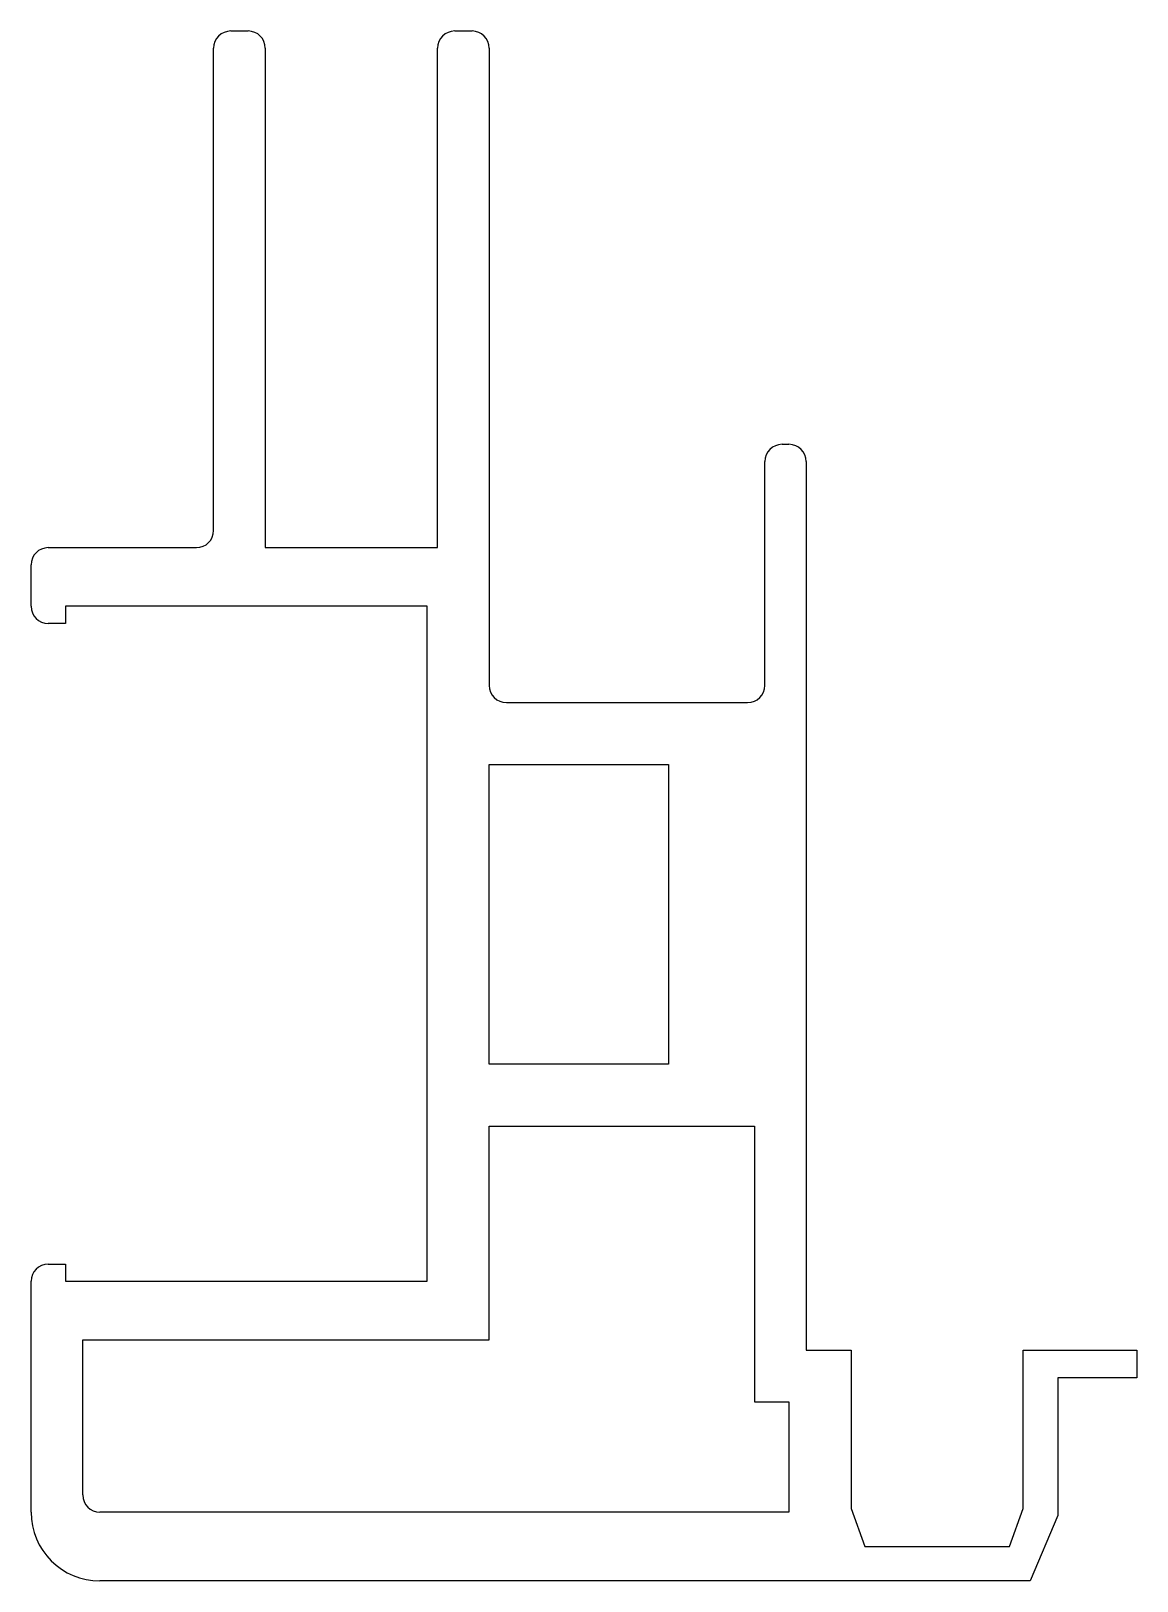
# Model space of a CAD drawing. Extents: x 2384.1 to 2416.2, y 1261.5 to 1306.5.
import ezdxf

# ---------------------------------------------------------------- set-up
doc = ezdxf.new("R2010")
doc.units = 0
doc.layers.get('0').update_dxf_attribs({"linetype": 'CONTINUOUS'})

msp = doc.modelspace()

# ---------------------------------------------------------------- linework, layer by layer
for p, q in [((2389.905, 1306.507), (2390.405, 1306.507)), ((2396.405, 1306.507), (2396.905, 1306.507)), ((2389.405, 1292.007), (2389.405, 1306.007)), ((2390.905, 1306.007), (2390.905, 1291.507)), ((2395.905, 1291.507), (2395.905, 1306.007)), ((2397.405, 1306.007), (2397.405, 1287.507)), ((2405.905, 1294.507), (2406.105, 1294.507)), ((2405.405, 1287.507), (2405.405, 1294.007)), ((2406.605, 1294.007), (2406.605, 1268.207)), ((2384.605, 1291.507), (2388.905, 1291.507)), ((2390.905, 1291.507), (2395.905, 1291.507)), ((2384.105, 1289.807), (2384.105, 1291.007)), ((2385.105, 1289.807), (2385.105, 1289.307)), ((2395.605, 1289.807), (2385.105, 1289.807)), ((2395.605, 1270.207), (2395.605, 1289.807)), ((2385.105, 1289.307), (2384.605, 1289.307)), ((2397.905, 1287.007), (2404.905, 1287.007)), ((2397.405, 1276.507), (2397.405, 1285.207)), ((2397.405, 1285.207), (2402.605, 1285.207)), ((2402.605, 1285.207), (2402.605, 1276.507)), ((2402.605, 1276.507), (2397.405, 1276.507)), ((2397.405, 1274.707), (2405.105, 1274.707)), ((2397.405, 1268.507), (2397.405, 1274.707)), ((2405.105, 1274.707), (2405.105, 1266.707)), ((2384.605, 1270.707), (2385.105, 1270.707)), ((2385.105, 1270.707), (2385.105, 1270.207)), ((2384.105, 1263.507), (2384.105, 1270.207)), ((2385.105, 1270.207), (2395.605, 1270.207)), ((2385.605, 1268.507), (2397.405, 1268.507)), ((2385.605, 1264.007), (2385.605, 1268.507)), ((2406.605, 1268.207), (2407.905, 1268.207)), ((2407.905, 1268.207), (2407.905, 1263.607)), ((2412.905, 1268.207), (2416.205, 1268.207)), ((2412.905, 1263.607), (2412.905, 1268.207)), ((2416.205, 1268.207), (2416.205, 1267.407)), ((2413.905, 1267.407), (2413.905, 1263.407)), ((2416.205, 1267.407), (2413.905, 1267.407)), ((2405.105, 1266.707), (2406.105, 1266.707)), ((2406.105, 1266.707), (2406.105, 1263.507)), ((2407.905, 1263.607), (2408.305, 1262.507)), ((2412.505, 1262.507), (2412.905, 1263.607)), ((2406.105, 1263.507), (2386.105, 1263.507)), ((2413.905, 1263.407), (2413.105, 1261.507)), ((2408.305, 1262.507), (2412.505, 1262.507)), ((2413.105, 1261.507), (2386.105, 1261.507))]:
    msp.add_line(p, q)
for centre, radius, start, end in [((2389.905, 1306.007), 0.5, 90, 180), ((2390.405, 1306.007), 0.5, 0, 90), ((2396.405, 1306.007), 0.5, 90, 180), ((2396.905, 1306.007), 0.5, 0, 90), ((2405.905, 1294.007), 0.5, 90, 180), ((2406.105, 1294.007), 0.5, 360, 90), ((2388.905, 1292.007), 0.5, 270, 0), ((2384.605, 1291.007), 0.5, 90, 180), ((2384.605, 1289.807), 0.5, 180, 270), ((2397.905, 1287.507), 0.5, 180, 270), ((2404.905, 1287.507), 0.5, 270, 0), ((2384.605, 1270.207), 0.5, 90, 180), ((2386.105, 1264.007), 0.5, 180, 270), ((2386.105, 1263.507), 2, 180, 270)]:
    msp.add_arc(centre, radius, start, end)

doc.saveas('drawing.dxf')
